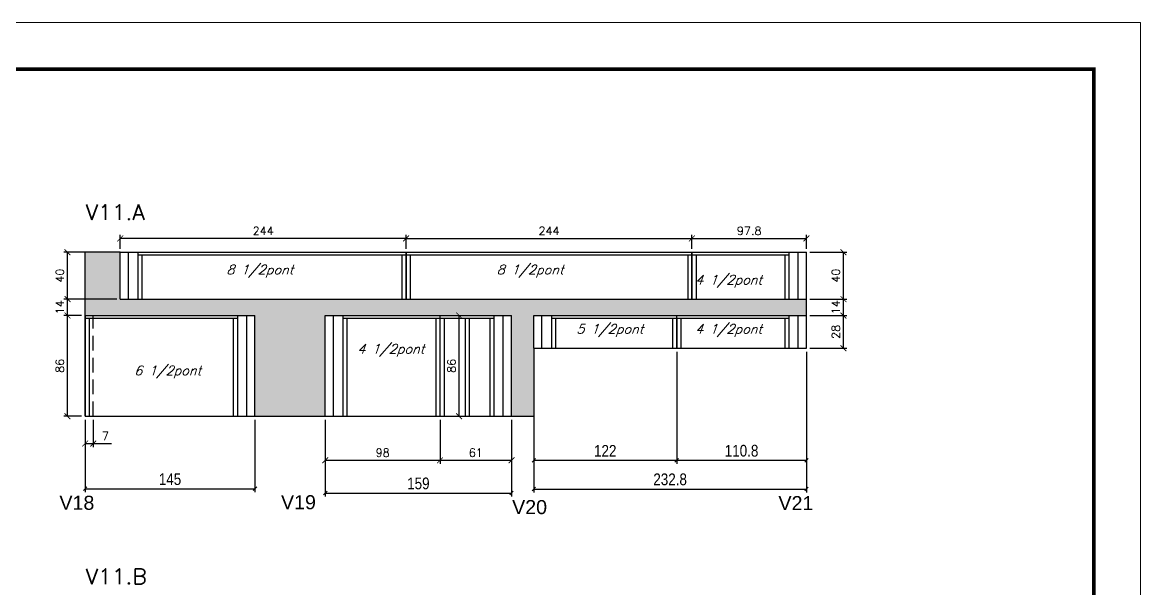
# Model space of a CAD drawing. Extents: x -10448 to -1189, y -11772 to 17235.
# Drawn here: x -6734 to -5780, y 11767 to 12250 of the extents above; entities that cross this region are included whole.
import ezdxf

# ---------------------------------------------------------------- set-up
doc = ezdxf.new("R2010")
doc.units = 0
doc.linetypes.add('DASHED', pattern=[0.75, 0.5, -0.25])
doc.linetypes.add('HIDDEN', pattern=[0.375, 0.25, -0.125])
for name, color, linetype in [('5', 5, 'Continuous'), ('COTA', 241, 'Continuous'), ('Painéis', 200, 'Continuous'), ('SARR_2.2x7', 40, 'Continuous'), ('SARR_3.5x7', 81, 'Continuous'), ('texto', 7, 'Continuous')]:
    doc.layers.add(name, color=color, linetype=linetype)
for name, color, linetype, lineweight in [('Folhas', 255, 'Continuous', 9), ('SARRAFO DE PRESSAO', 251, 'DASHED', 9), ('Texto Seção', 7, 'Continuous', 15)]:
    doc.layers.add(name, color=color, linetype=linetype, lineweight=lineweight)
doc.styles.add('COTA TECNICA', font='techl___.ttf', dxfattribs={"height": 10})
doc.styles.add('REGUA-120', font='ROMANS.shx', dxfattribs={"height": 15})
doc.styles.add('Romans', font='romans.shx')
doc.styles.get("Standard").update_dxf_attribs({"font": 'arial.ttf'})
doc.dimstyles.new('Cota Paínel', dxfattribs={"dimtxt": 7, "dimasz": 5, "dimexe": 3, "dimexo": 3, "dimgap": 3, "dimtad": 1, "dimdec": 1, "dimzin": 12, "dimdsep": 46, "dimtxsty": 'Romans', "dimblk": 'ARCHTICK', "dimcen": 0, "dimclrd": 4, "dimclre": 4, "dimclrt": 1, "dimadec": 1, "dimazin": 3, "dimtfac": 1, "dimtdec": 1, "dimtmove": 0, "dimatfit": 3, "dimldrblk": 'OBLIQUE', "dimfxl": 1, "dimtolj": 1, "dimtzin": 12, "dimarcsym": 0})
doc.dimstyles.new('PAINEL', dxfattribs={"dimtxt": 10, "dimasz": 3, "dimexe": 3, "dimexo": 3, "dimgap": 3, "dimtad": 1, "dimdec": 1, "dimzin": 12, "dimdsep": 46, "dimtxsty": 'COTA TECNICA', "dimblk1": 'OBLIQUE', "dimblk2": 'OBLIQUE', "dimsah": 1, "dimcen": 0.9, "dimclrd": 4, "dimclre": 4, "dimclrt": 240, "dimadec": 1, "dimazin": 3, "dimtfac": 1, "dimtdec": 1, "dimtmove": 0, "dimatfit": 3, "dimfxl": 1, "dimtolj": 1, "dimtzin": 12, "dimarcsym": 0})

# ---------------------------------------------------------------- blocks, each defined once
blk = doc.blocks.new('9999999999')
at = {"layer": 'Folhas'}
blk.add_lwpolyline([(98138.98, 34190.21), (99623.98, 34190.21), (99623.98, 35240.21), (98138.98, 35240.21)], close=True, dxfattribs=at)
at = {"layer": 'Folhas', "color": 30, "const_width": 3}
blk.add_lwpolyline([(98213.98, 34230.21), (99583.98, 34230.21), (99583.98, 35200.21), (98213.98, 35200.21)], close=True, dxfattribs=at)
blk = doc.blocks.new('_Oblique')
at = {"color": 0, "linetype": 'ByBlock', "lineweight": -2}
blk.add_line((-0.5, -0.5), (0.5, 0.5), dxfattribs=at)
blk = doc.blocks.new('*D425')
at = {"layer": 'COTA', "color": 4, "linetype": 'ByBlock', "lineweight": -2, "transparency": 16777216}
for p, q in [((-6680.84, 11910.71), (-6680.84, 11848.89)), ((-6535.84, 11910.71), (-6535.84, 11848.89)), ((-6680.84, 11851.89), (-6535.84, 11851.89))]:
    blk.add_line(p, q, dxfattribs=at)
at = {"layer": 'Defpoints', "color": 0, "linetype": 'ByBlock', "transparency": 16777216}
for p in [(-6680.84, 11913.71), (-6535.84, 11913.71), (-6535.84, 11851.89)]:
    blk.add_point(p, dxfattribs=at)
at = {"layer": 'COTA', "color": 4, "linetype": 'ByBlock', "lineweight": -2, "transparency": 16777216, "xscale": 3, "yscale": 3, "zscale": 3, "rotation": 180}
blk.add_blockref('_Oblique', (-6680.84, 11851.89), dxfattribs=at)
at = {"layer": 'COTA', "color": 4, "linetype": 'ByBlock', "lineweight": -2, "transparency": 16777216, "xscale": 3, "yscale": 3, "zscale": 3}
blk.add_blockref('_Oblique', (-6535.84, 11851.89), dxfattribs=at)
at = {"layer": 'COTA', "color": 240, "linetype": 'ByBlock', "transparency": 16777216, "insert": (-6608.34, 11860), "char_height": 10, "attachment_point": 5, "style": 'COTA TECNICA'}
blk.add_mtext('\\A1;145', dxfattribs=at)
blk = doc.blocks.new('_ArchTick')
at = {"color": 0, "linetype": 'ByBlock', "const_width": 0.15}
blk.add_lwpolyline([(-0.5, -0.5), (0.5, 0.5)], dxfattribs=at)
blk = doc.blocks.new('*D426')
at = {"layer": 'COTA', "color": 4, "lineweight": -2, "transparency": 16777216}
for p, q in [((-6680.84, 11910.71), (-6680.84, 11887.45)), ((-6673.84, 11910.71), (-6673.84, 11887.45)), ((-6680.84, 11890.45), (-6673.84, 11890.45)), ((-6673.84, 11890.45), (-6658.17, 11890.45))]:
    blk.add_line(p, q, dxfattribs=at)
at = {"layer": 'Defpoints', "color": 0, "transparency": 16777216}
for p in [(-6680.84, 11913.71), (-6673.84, 11913.71), (-6673.84, 11890.45)]:
    blk.add_point(p, dxfattribs=at)
at = {"layer": 'COTA', "color": 4, "lineweight": -2, "transparency": 16777216, "xscale": 5, "yscale": 5, "zscale": 5, "rotation": 180}
blk.add_blockref('_ArchTick', (-6680.84, 11890.45), dxfattribs=at)
at = {"layer": 'COTA', "color": 4, "lineweight": -2, "transparency": 16777216, "xscale": 5, "yscale": 5, "zscale": 5}
blk.add_blockref('_ArchTick', (-6673.84, 11890.45), dxfattribs=at)
at = {"layer": 'COTA', "color": 1, "transparency": 16777216, "insert": (-6663.51, 11896.95), "char_height": 7, "attachment_point": 5, "style": 'Romans'}
blk.add_mtext('\\A1;7', dxfattribs=at)
blk = doc.blocks.new('*D427')
at = {"layer": 'COTA', "color": 4, "linetype": 'ByBlock', "lineweight": -2, "transparency": 16777216}
for p, q in [((-6475.84, 11910.71), (-6475.84, 11845.21)), ((-6316.84, 11910.71), (-6316.84, 11845.21)), ((-6475.84, 11848.21), (-6316.84, 11848.21))]:
    blk.add_line(p, q, dxfattribs=at)
at = {"layer": 'Defpoints', "color": 0, "linetype": 'ByBlock', "transparency": 16777216}
for p in [(-6475.84, 11913.71), (-6316.84, 11913.71), (-6316.84, 11848.21)]:
    blk.add_point(p, dxfattribs=at)
at = {"layer": 'COTA', "color": 4, "linetype": 'ByBlock', "lineweight": -2, "transparency": 16777216, "xscale": 3, "yscale": 3, "zscale": 3, "rotation": 180}
blk.add_blockref('_Oblique', (-6475.84, 11848.21), dxfattribs=at)
at = {"layer": 'COTA', "color": 4, "linetype": 'ByBlock', "lineweight": -2, "transparency": 16777216, "xscale": 3, "yscale": 3, "zscale": 3}
blk.add_blockref('_Oblique', (-6316.84, 11848.21), dxfattribs=at)
at = {"layer": 'COTA', "color": 240, "linetype": 'ByBlock', "transparency": 16777216, "insert": (-6396.34, 11856.35), "char_height": 10, "attachment_point": 5, "style": 'COTA TECNICA'}
blk.add_mtext('\\A1;159', dxfattribs=at)
blk = doc.blocks.new('*D428')
at = {"layer": 'COTA', "color": 4, "lineweight": -2, "transparency": 16777216}
for p, q in [((-6650.84, 12056.71), (-6650.84, 12068.51)), ((-6406.84, 12056.71), (-6406.84, 12068.51)), ((-6406.84, 12065.51), (-6650.84, 12065.51))]:
    blk.add_line(p, q, dxfattribs=at)
at = {"layer": 'Defpoints', "color": 0, "transparency": 16777216}
for p in [(-6650.84, 12065.51), (-6650.84, 12053.71), (-6406.84, 12053.71)]:
    blk.add_point(p, dxfattribs=at)
at = {"layer": 'COTA', "color": 4, "lineweight": -2, "transparency": 16777216, "xscale": 5, "yscale": 5, "zscale": 5, "rotation": 180}
blk.add_blockref('_ArchTick', (-6650.84, 12065.51), dxfattribs=at)
at = {"layer": 'COTA', "color": 4, "lineweight": -2, "transparency": 16777216, "xscale": 5, "yscale": 5, "zscale": 5}
blk.add_blockref('_ArchTick', (-6406.84, 12065.51), dxfattribs=at)
at = {"layer": 'COTA', "color": 1, "transparency": 16777216, "insert": (-6528.84, 12072.01), "char_height": 7, "attachment_point": 5, "style": 'Romans'}
blk.add_mtext('\\A1;244', dxfattribs=at)
blk = doc.blocks.new('*D429')
at = {"layer": 'COTA', "color": 4, "linetype": 'ByBlock', "lineweight": -2, "transparency": 16777216}
for p, q in [((-6297.84, 11968.71), (-6297.84, 11873.12)), ((-6175.84, 11968.71), (-6175.84, 11873.12)), ((-6297.84, 11876.12), (-6175.84, 11876.12))]:
    blk.add_line(p, q, dxfattribs=at)
at = {"layer": 'Defpoints', "color": 0, "linetype": 'ByBlock', "transparency": 16777216}
for p in [(-6297.84, 11971.71), (-6175.84, 11971.71), (-6175.84, 11876.12)]:
    blk.add_point(p, dxfattribs=at)
at = {"layer": 'COTA', "color": 4, "linetype": 'ByBlock', "lineweight": -2, "transparency": 16777216, "xscale": 3, "yscale": 3, "zscale": 3, "rotation": 180}
blk.add_blockref('_Oblique', (-6297.84, 11876.12), dxfattribs=at)
at = {"layer": 'COTA', "color": 4, "linetype": 'ByBlock', "lineweight": -2, "transparency": 16777216, "xscale": 3, "yscale": 3, "zscale": 3}
blk.add_blockref('_Oblique', (-6175.84, 11876.12), dxfattribs=at)
at = {"layer": 'COTA', "color": 240, "linetype": 'ByBlock', "transparency": 16777216, "insert": (-6236.84, 11884.18), "char_height": 10, "attachment_point": 5, "style": 'COTA TECNICA'}
blk.add_mtext('\\A1;122', dxfattribs=at)
blk = doc.blocks.new('*D430')
at = {"layer": 'COTA', "color": 4, "linetype": 'ByBlock', "lineweight": -2, "transparency": 16777216}
for p, q in [((-6175.84, 11968.71), (-6175.84, 11873.12)), ((-6065.04, 11968.71), (-6065.04, 11873.12)), ((-6175.84, 11876.12), (-6065.04, 11876.12))]:
    blk.add_line(p, q, dxfattribs=at)
at = {"layer": 'Defpoints', "color": 0, "linetype": 'ByBlock', "transparency": 16777216}
for p in [(-6175.84, 11971.71), (-6065.04, 11971.71), (-6065.04, 11876.12)]:
    blk.add_point(p, dxfattribs=at)
at = {"layer": 'COTA', "color": 4, "linetype": 'ByBlock', "lineweight": -2, "transparency": 16777216, "xscale": 3, "yscale": 3, "zscale": 3, "rotation": 180}
blk.add_blockref('_Oblique', (-6175.84, 11876.12), dxfattribs=at)
at = {"layer": 'COTA', "color": 4, "linetype": 'ByBlock', "lineweight": -2, "transparency": 16777216, "xscale": 3, "yscale": 3, "zscale": 3}
blk.add_blockref('_Oblique', (-6065.04, 11876.12), dxfattribs=at)
at = {"layer": 'COTA', "color": 240, "linetype": 'ByBlock', "transparency": 16777216, "insert": (-6120.44, 11884.25), "char_height": 10, "attachment_point": 5, "style": 'COTA TECNICA'}
blk.add_mtext('\\A1;110.8', dxfattribs=at)
blk = doc.blocks.new('*D433')
at = {"layer": 'COTA', "color": 4, "linetype": 'ByBlock', "lineweight": -2, "transparency": 16777216}
for p, q in [((-6297.84, 11968.71), (-6297.84, 11848.58)), ((-6065.04, 11968.71), (-6065.04, 11848.58)), ((-6297.84, 11851.58), (-6065.04, 11851.58))]:
    blk.add_line(p, q, dxfattribs=at)
at = {"layer": 'Defpoints', "color": 0, "linetype": 'ByBlock', "transparency": 16777216}
for p in [(-6297.84, 11971.71), (-6065.04, 11971.71), (-6065.04, 11851.58)]:
    blk.add_point(p, dxfattribs=at)
at = {"layer": 'COTA', "color": 4, "linetype": 'ByBlock', "lineweight": -2, "transparency": 16777216, "xscale": 3, "yscale": 3, "zscale": 3, "rotation": 180}
blk.add_blockref('_Oblique', (-6297.84, 11851.58), dxfattribs=at)
at = {"layer": 'COTA', "color": 4, "linetype": 'ByBlock', "lineweight": -2, "transparency": 16777216, "xscale": 3, "yscale": 3, "zscale": 3}
blk.add_blockref('_Oblique', (-6065.04, 11851.58), dxfattribs=at)
at = {"layer": 'COTA', "color": 240, "linetype": 'ByBlock', "transparency": 16777216, "insert": (-6181.44, 11859.82), "char_height": 10, "attachment_point": 5, "style": 'COTA TECNICA'}
blk.add_mtext('\\A1;232.8', dxfattribs=at)
blk = doc.blocks.new('*D431')
at = {"layer": 'COTA', "color": 4, "lineweight": -2, "transparency": 16777216}
for p, q in [((-6062.04, 11999.71), (-6030.46, 11999.71)), ((-6033.46, 11971.71), (-6033.46, 11999.71)), ((-6062.04, 11971.71), (-6030.46, 11971.71))]:
    blk.add_line(p, q, dxfattribs=at)
at = {"layer": 'Defpoints', "color": 0, "transparency": 16777216}
for p in [(-6065.04, 11999.71), (-6033.46, 11999.71), (-6065.04, 11971.71)]:
    blk.add_point(p, dxfattribs=at)
at = {"layer": 'COTA', "color": 4, "lineweight": -2, "transparency": 16777216, "xscale": 5, "yscale": 5, "zscale": 5}
for p, rotation in [((-6033.46, 11999.71), 90), ((-6033.46, 11971.71), 270)]:
    blk.add_blockref('_ArchTick', p, dxfattribs=dict(at, rotation=rotation))
at = {"layer": 'COTA', "color": 1, "transparency": 16777216, "insert": (-6039.96, 11985.71), "char_height": 7, "attachment_point": 5, "rotation": 90, "style": 'Romans'}
blk.add_mtext('\\A1;28', dxfattribs=at)
blk = doc.blocks.new('*D432')
at = {"layer": 'COTA', "color": 4, "lineweight": -2, "transparency": 16777216}
for p, q in [((-6062.04, 12013.71), (-6030.46, 12013.71)), ((-6033.46, 11999.71), (-6033.46, 12013.71)), ((-6062.04, 11999.71), (-6030.46, 11999.71))]:
    blk.add_line(p, q, dxfattribs=at)
at = {"layer": 'Defpoints', "color": 0, "transparency": 16777216}
for p in [(-6065.04, 12013.71), (-6033.46, 12013.71), (-6065.04, 11999.71)]:
    blk.add_point(p, dxfattribs=at)
at = {"layer": 'COTA', "color": 4, "lineweight": -2, "transparency": 16777216, "xscale": 5, "yscale": 5, "zscale": 5}
for p, rotation in [((-6033.46, 12013.71), 90), ((-6033.46, 11999.71), 270)]:
    blk.add_blockref('_ArchTick', p, dxfattribs=dict(at, rotation=rotation))
at = {"layer": 'COTA', "color": 1, "transparency": 16777216, "insert": (-6039.96, 12006.71), "char_height": 7, "attachment_point": 5, "rotation": 90, "style": 'Romans'}
blk.add_mtext('\\A1;14', dxfattribs=at)
blk = doc.blocks.new('*D434')
at = {"layer": 'COTA', "color": 4, "lineweight": -2, "transparency": 16777216}
for p, q in [((-6406.84, 12056.71), (-6406.84, 12068.51)), ((-6162.84, 12056.71), (-6162.84, 12068.51)), ((-6406.84, 12065.51), (-6162.84, 12065.51))]:
    blk.add_line(p, q, dxfattribs=at)
at = {"layer": 'Defpoints', "color": 0, "transparency": 16777216}
for p in [(-6162.84, 12065.51), (-6406.84, 12053.71), (-6162.84, 12053.71)]:
    blk.add_point(p, dxfattribs=at)
at = {"layer": 'COTA', "color": 4, "lineweight": -2, "transparency": 16777216, "xscale": 5, "yscale": 5, "zscale": 5, "rotation": 180}
blk.add_blockref('_ArchTick', (-6406.84, 12065.51), dxfattribs=at)
at = {"layer": 'COTA', "color": 4, "lineweight": -2, "transparency": 16777216, "xscale": 5, "yscale": 5, "zscale": 5}
blk.add_blockref('_ArchTick', (-6162.84, 12065.51), dxfattribs=at)
at = {"layer": 'COTA', "color": 1, "transparency": 16777216, "insert": (-6284.84, 12072.01), "char_height": 7, "attachment_point": 5, "style": 'Romans'}
blk.add_mtext('\\A1;244', dxfattribs=at)
blk = doc.blocks.new('*D435')
at = {"layer": 'COTA', "color": 4, "lineweight": -2, "transparency": 16777216}
for p, q in [((-6062.04, 12053.71), (-6030.46, 12053.71)), ((-6033.46, 12013.71), (-6033.46, 12053.71)), ((-6062.04, 12013.71), (-6030.46, 12013.71))]:
    blk.add_line(p, q, dxfattribs=at)
at = {"layer": 'Defpoints', "color": 0, "transparency": 16777216}
for p in [(-6065.04, 12053.71), (-6033.46, 12053.71), (-6065.04, 12013.71)]:
    blk.add_point(p, dxfattribs=at)
at = {"layer": 'COTA', "color": 4, "lineweight": -2, "transparency": 16777216, "xscale": 5, "yscale": 5, "zscale": 5}
for p, rotation in [((-6033.46, 12053.71), 90), ((-6033.46, 12013.71), 270)]:
    blk.add_blockref('_ArchTick', p, dxfattribs=dict(at, rotation=rotation))
at = {"layer": 'COTA', "color": 1, "transparency": 16777216, "insert": (-6039.96, 12033.71), "char_height": 7, "attachment_point": 5, "rotation": 90, "style": 'Romans'}
blk.add_mtext('\\A1;40', dxfattribs=at)
blk = doc.blocks.new('*D436')
at = {"layer": 'COTA', "color": 4, "lineweight": -2, "transparency": 16777216}
for p, q in [((-6162.84, 12056.71), (-6162.84, 12068.51)), ((-6065.04, 12056.71), (-6065.04, 12068.51)), ((-6162.84, 12065.51), (-6065.04, 12065.51))]:
    blk.add_line(p, q, dxfattribs=at)
at = {"layer": 'Defpoints', "color": 0, "transparency": 16777216}
for p in [(-6065.04, 12065.51), (-6162.84, 12053.71), (-6065.04, 12053.71)]:
    blk.add_point(p, dxfattribs=at)
at = {"layer": 'COTA', "color": 4, "lineweight": -2, "transparency": 16777216, "xscale": 5, "yscale": 5, "zscale": 5, "rotation": 180}
blk.add_blockref('_ArchTick', (-6162.84, 12065.51), dxfattribs=at)
at = {"layer": 'COTA', "color": 4, "lineweight": -2, "transparency": 16777216, "xscale": 5, "yscale": 5, "zscale": 5}
blk.add_blockref('_ArchTick', (-6065.04, 12065.51), dxfattribs=at)
at = {"layer": 'COTA', "color": 1, "transparency": 16777216, "insert": (-6113.94, 12072.01), "char_height": 7, "attachment_point": 5, "style": 'Romans'}
blk.add_mtext('\\A1;97.8', dxfattribs=at)
blk = doc.blocks.new('*D451')
at = {"layer": 'COTA', "color": 4, "lineweight": -2, "transparency": 16777216}
for p, q in [((-6475.84, 11910.71), (-6475.84, 11873.12)), ((-6377.84, 11910.71), (-6377.84, 11873.12)), ((-6475.84, 11876.12), (-6377.84, 11876.12))]:
    blk.add_line(p, q, dxfattribs=at)
at = {"layer": 'Defpoints', "color": 0, "transparency": 16777216}
for p in [(-6475.84, 11913.71), (-6377.84, 11913.71), (-6377.84, 11876.12)]:
    blk.add_point(p, dxfattribs=at)
at = {"layer": 'COTA', "color": 4, "lineweight": -2, "transparency": 16777216, "xscale": 5, "yscale": 5, "zscale": 5, "rotation": 180}
blk.add_blockref('_ArchTick', (-6475.84, 11876.12), dxfattribs=at)
at = {"layer": 'COTA', "color": 4, "lineweight": -2, "transparency": 16777216, "xscale": 5, "yscale": 5, "zscale": 5}
blk.add_blockref('_ArchTick', (-6377.84, 11876.12), dxfattribs=at)
at = {"layer": 'COTA', "color": 1, "transparency": 16777216, "insert": (-6426.84, 11882.62), "char_height": 7, "attachment_point": 5, "style": 'Romans'}
blk.add_mtext('\\A1;98', dxfattribs=at)
blk = doc.blocks.new('*D452')
at = {"layer": 'COTA', "color": 4, "lineweight": -2, "transparency": 16777216}
for p, q in [((-6377.84, 11910.71), (-6377.84, 11873.12)), ((-6316.84, 11910.71), (-6316.84, 11873.12)), ((-6377.84, 11876.12), (-6316.84, 11876.12))]:
    blk.add_line(p, q, dxfattribs=at)
at = {"layer": 'Defpoints', "color": 0, "transparency": 16777216}
for p in [(-6377.84, 11913.71), (-6316.84, 11913.71), (-6316.84, 11876.12)]:
    blk.add_point(p, dxfattribs=at)
at = {"layer": 'COTA', "color": 4, "lineweight": -2, "transparency": 16777216, "xscale": 5, "yscale": 5, "zscale": 5, "rotation": 180}
blk.add_blockref('_ArchTick', (-6377.84, 11876.12), dxfattribs=at)
at = {"layer": 'COTA', "color": 4, "lineweight": -2, "transparency": 16777216, "xscale": 5, "yscale": 5, "zscale": 5}
blk.add_blockref('_ArchTick', (-6316.84, 11876.12), dxfattribs=at)
at = {"layer": 'COTA', "color": 1, "transparency": 16777216, "insert": (-6347.34, 11882.62), "char_height": 7, "attachment_point": 5, "style": 'Romans'}
blk.add_mtext('\\A1;61', dxfattribs=at)
blk = doc.blocks.new('*D453')
at = {"layer": 'COTA', "color": 4, "lineweight": -2, "transparency": 16777216}
for p, q in [((-6683.84, 11999.71), (-6698.87, 11999.71)), ((-6695.87, 11913.71), (-6695.87, 11999.71)), ((-6683.84, 11913.71), (-6698.87, 11913.71))]:
    blk.add_line(p, q, dxfattribs=at)
at = {"layer": 'Defpoints', "color": 0, "transparency": 16777216}
for p in [(-6695.87, 11999.71), (-6680.84, 11999.71), (-6680.84, 11913.71)]:
    blk.add_point(p, dxfattribs=at)
at = {"layer": 'COTA', "color": 4, "lineweight": -2, "transparency": 16777216, "xscale": 5, "yscale": 5, "zscale": 5}
for p, rotation in [((-6695.87, 11999.71), 90), ((-6695.87, 11913.71), 270)]:
    blk.add_blockref('_ArchTick', p, dxfattribs=dict(at, rotation=rotation))
at = {"layer": 'COTA', "color": 1, "transparency": 16777216, "insert": (-6702.37, 11956.71), "char_height": 7, "attachment_point": 5, "rotation": 90, "style": 'Romans'}
blk.add_mtext('\\A1;86', dxfattribs=at)
blk = doc.blocks.new('*D454')
at = {"layer": 'COTA', "color": 4, "lineweight": -2, "transparency": 16777216}
for p, q in [((-6653.84, 12013.71), (-6698.87, 12013.71)), ((-6695.87, 11999.71), (-6695.87, 12013.71)), ((-6683.84, 11999.71), (-6698.87, 11999.71))]:
    blk.add_line(p, q, dxfattribs=at)
at = {"layer": 'Defpoints', "color": 0, "transparency": 16777216}
for p in [(-6695.87, 12013.71), (-6650.84, 12013.71), (-6680.84, 11999.71)]:
    blk.add_point(p, dxfattribs=at)
at = {"layer": 'COTA', "color": 4, "lineweight": -2, "transparency": 16777216, "xscale": 5, "yscale": 5, "zscale": 5}
for p, rotation in [((-6695.87, 12013.71), 90), ((-6695.87, 11999.71), 270)]:
    blk.add_blockref('_ArchTick', p, dxfattribs=dict(at, rotation=rotation))
at = {"layer": 'COTA', "color": 1, "transparency": 16777216, "insert": (-6702.37, 12006.71), "char_height": 7, "attachment_point": 5, "rotation": 90, "style": 'Romans'}
blk.add_mtext('\\A1;14', dxfattribs=at)
blk = doc.blocks.new('*D455')
at = {"layer": 'COTA', "color": 4, "lineweight": -2, "transparency": 16777216}
for p, q in [((-6653.84, 12053.71), (-6698.87, 12053.71)), ((-6695.87, 12013.71), (-6695.87, 12053.71)), ((-6653.84, 12013.71), (-6698.87, 12013.71))]:
    blk.add_line(p, q, dxfattribs=at)
at = {"layer": 'Defpoints', "color": 0, "transparency": 16777216}
for p in [(-6695.87, 12053.71), (-6650.84, 12053.71), (-6650.84, 12013.71)]:
    blk.add_point(p, dxfattribs=at)
at = {"layer": 'COTA', "color": 4, "lineweight": -2, "transparency": 16777216, "xscale": 5, "yscale": 5, "zscale": 5}
for p, rotation in [((-6695.87, 12053.71), 90), ((-6695.87, 12013.71), 270)]:
    blk.add_blockref('_ArchTick', p, dxfattribs=dict(at, rotation=rotation))
at = {"layer": 'COTA', "color": 1, "transparency": 16777216, "insert": (-6702.37, 12033.71), "char_height": 7, "attachment_point": 5, "rotation": 90, "style": 'Romans'}
blk.add_mtext('\\A1;40', dxfattribs=at)
blk = doc.blocks.new('*D456')
at = {"layer": 'COTA', "color": 4, "lineweight": -2, "transparency": 16777216}
for p, q in [((-6374.84, 11999.71), (-6358.51, 11999.71)), ((-6361.51, 11913.71), (-6361.51, 11999.71)), ((-6374.84, 11913.71), (-6358.51, 11913.71))]:
    blk.add_line(p, q, dxfattribs=at)
at = {"layer": 'Defpoints', "color": 0, "transparency": 16777216}
for p in [(-6377.84, 11999.71), (-6361.51, 11999.71), (-6377.84, 11913.71)]:
    blk.add_point(p, dxfattribs=at)
at = {"layer": 'COTA', "color": 4, "lineweight": -2, "transparency": 16777216, "xscale": 5, "yscale": 5, "zscale": 5}
for p, rotation in [((-6361.51, 11999.71), 90), ((-6361.51, 11913.71), 270)]:
    blk.add_blockref('_ArchTick', p, dxfattribs=dict(at, rotation=rotation))
at = {"layer": 'COTA', "color": 1, "transparency": 16777216, "insert": (-6368.01, 11956.71), "char_height": 7, "attachment_point": 5, "rotation": 90, "style": 'Romans'}
blk.add_mtext('\\A1;86', dxfattribs=at)

msp = doc.modelspace()

# ---------------------------------------------------------------- hatches: boundary and pattern name
at = {"layer": 'COTA', "linetype": 'ByBlock'}
h = msp.add_hatch(dxfattribs=at)
h.set_pattern_fill('AR-CONC', color=256, scale=0.03)
h.paths.add_polyline_path([(-6475.84, 11999.71), (-6316.84, 11999.71), (-6316.84, 11913.71), (-6297.84, 11913.71), (-6297.84, 11971.71), (-6297.84, 11999.71), (-6065.04, 11999.71), (-6065.04, 12013.71), (-6406.84, 12013.71), (-6650.84, 12013.71), (-6650.84, 12053.71), (-6680.84, 12053.71), (-6680.84, 11999.71), (-6535.84, 11999.71), (-6535.84, 11913.71), (-6475.84, 11913.71)])

# ---------------------------------------------------------------- linework, layer by layer
for p, q in [((-6680.84, 11999.71), (-6680.84, 12053.71)), ((-6650.84, 12053.71), (-6680.84, 12053.71)), ((-6065.04, 11999.71), (-6065.04, 12013.71)), ((-6297.84, 11971.71), (-6297.84, 11913.71)), ((-6535.84, 11913.71), (-6475.84, 11913.71)), ((-6316.84, 11913.71), (-6297.84, 11913.71))]:
    msp.add_line(p, q, dxfattribs=at)
at = {"layer": 'Painéis', "linetype": 'ByBlock'}
for p, q in [((-6650.84, 12053.71), (-6406.84, 12053.71)), ((-6650.84, 12013.71), (-6650.84, 12053.71)), ((-6406.84, 12013.71), (-6406.84, 12053.71)), ((-6406.84, 12013.71), (-6406.84, 12053.71)), ((-6406.84, 12053.71), (-6065.04, 12053.71)), ((-6162.84, 12013.71), (-6162.84, 12053.71)), ((-6162.84, 12013.71), (-6162.84, 12053.71)), ((-6065.04, 12013.71), (-6065.04, 12053.71)), ((-6650.84, 12013.71), (-6406.84, 12013.71)), ((-6406.84, 12013.71), (-6065.04, 12013.71)), ((-6680.84, 11999.71), (-6535.84, 11999.71)), ((-6680.84, 11913.71), (-6680.84, 11999.71)), ((-6535.84, 11913.71), (-6535.84, 11999.71)), ((-6475.84, 11999.71), (-6316.84, 11999.71)), ((-6475.84, 11913.71), (-6475.84, 11999.71)), ((-6377.84, 11913.71), (-6377.84, 11999.71)), ((-6316.84, 11913.71), (-6316.84, 11999.71)), ((-6297.84, 11999.71), (-6065.04, 11999.71)), ((-6297.84, 11971.71), (-6297.84, 11999.71)), ((-6175.84, 11971.71), (-6175.84, 11999.71)), ((-6065.04, 11971.71), (-6065.04, 11999.71)), ((-6297.84, 11971.71), (-6065.04, 11971.71)), ((-6680.84, 11913.71), (-6535.84, 11913.71)), ((-6475.84, 11913.71), (-6316.84, 11913.71))]:
    msp.add_line(p, q, dxfattribs=at)
at = {"layer": 'SARR_2.2x7', "linetype": 'Continuous'}
for p, q in [((-6643.84, 12013.71), (-6643.84, 12053.71)), ((-6635.84, 12051.51), (-6406.84, 12051.51)), ((-6406.84, 12051.51), (-6162.84, 12051.51)), ((-6162.84, 12051.51), (-6080.04, 12051.51)), ((-6072.04, 12013.71), (-6072.04, 12053.71)), ((-6542.84, 11913.71), (-6542.84, 11999.71)), ((-6468.84, 11913.71), (-6468.84, 11999.71)), ((-6323.84, 11913.71), (-6323.84, 11999.71)), ((-6290.84, 11971.71), (-6290.84, 11999.71)), ((-6072.04, 11971.71), (-6072.04, 11999.71)), ((-6680.84, 11997.51), (-6550.84, 11997.51)), ((-6460.84, 11997.51), (-6377.84, 11997.51)), ((-6377.84, 11997.51), (-6331.84, 11997.51)), ((-6282.84, 11997.51), (-6175.84, 11997.51)), ((-6175.84, 11997.51), (-6080.04, 11997.51))]:
    msp.add_line(p, q, dxfattribs=at)
at = {"layer": 'SARR_2.2x7', "linetype": 'HIDDEN', "ltscale": 50}
msp.add_line((-6673.84, 11913.71), (-6673.84, 11999.71), dxfattribs=at)
at = {"layer": 'SARR_3.5x7'}
for p, q in [((-6635.84, 12053.71), (-6635.84, 12013.71)), ((-6632.34, 12051.51), (-6632.34, 12013.71)), ((-6410.34, 12051.51), (-6410.34, 12013.71)), ((-6406.84, 12053.71), (-6406.84, 12013.71)), ((-6406.84, 12053.71), (-6406.84, 12013.71)), ((-6403.34, 12051.51), (-6403.34, 12013.71)), ((-6166.34, 12051.51), (-6166.34, 12013.71)), ((-6162.84, 12053.71), (-6162.84, 12013.71)), ((-6159.34, 12051.51), (-6159.34, 12013.71)), ((-6083.54, 12051.51), (-6083.54, 12013.71)), ((-6080.04, 12053.71), (-6080.04, 12013.71)), ((-6635.84, 12013.71), (-6632.34, 12013.71)), ((-6410.34, 12013.71), (-6406.84, 12013.71)), ((-6406.84, 12013.71), (-6403.34, 12013.71)), ((-6166.34, 12013.71), (-6162.84, 12013.71)), ((-6162.84, 12013.71), (-6159.34, 12013.71)), ((-6083.54, 12013.71), (-6080.04, 12013.71)), ((-6680.84, 11999.71), (-6680.84, 11913.71)), ((-6550.84, 11999.71), (-6550.84, 11913.71)), ((-6460.84, 11999.71), (-6460.84, 11913.71)), ((-6331.84, 11999.71), (-6331.84, 11913.71)), ((-6282.84, 11999.71), (-6282.84, 11971.71)), ((-6080.04, 11999.71), (-6080.04, 11971.71)), ((-6677.34, 11997.51), (-6677.34, 11913.71)), ((-6554.34, 11997.51), (-6554.34, 11913.71)), ((-6457.34, 11997.51), (-6457.34, 11913.71)), ((-6381.34, 11997.51), (-6381.34, 11913.71)), ((-6374.34, 11997.51), (-6374.34, 11913.71)), ((-6356.42, 11997.51), (-6356.42, 11913.71)), ((-6352.92, 11997.51), (-6352.92, 11913.71)), ((-6335.34, 11997.51), (-6335.34, 11913.71)), ((-6279.34, 11997.51), (-6279.34, 11971.71)), ((-6179.34, 11997.51), (-6179.34, 11971.71)), ((-6175.84, 11997.51), (-6175.84, 11971.71)), ((-6172.34, 11997.51), (-6172.34, 11971.71)), ((-6083.54, 11997.51), (-6083.54, 11971.71)), ((-6282.84, 11971.71), (-6279.34, 11971.71)), ((-6179.34, 11971.71), (-6175.84, 11971.71)), ((-6175.84, 11971.71), (-6172.34, 11971.71)), ((-6083.54, 11971.71), (-6080.04, 11971.71)), ((-6680.84, 11913.71), (-6677.34, 11913.71)), ((-6554.34, 11913.71), (-6550.84, 11913.71)), ((-6460.84, 11913.71), (-6457.34, 11913.71)), ((-6335.34, 11913.71), (-6331.84, 11913.71))]:
    msp.add_line(p, q, dxfattribs=at)

# ---------------------------------------------------------------- block references
at = {"layer": 'SARRAFO DE PRESSAO', "color": 6, "linetype": 'ByBlock'}
msp.add_blockref('9999999999', (-105403.76, -22990.28), dxfattribs=at)

# ---------------------------------------------------------------- texts
at = {"layer": '5', "linetype": 'Continuous'}
for s, rotation, p in [('V18', 0.00004, (-6702.76, 11833.88)), ('V19', 359.99996, (-6513.62, 11834.35)), ('V20', 0.00004, (-6316.32, 11830.2)), ('V21', 0.00004, (-6088.96, 11833.57))]:
    msp.add_text(s, height=12, rotation=rotation, dxfattribs=at).set_placement(p)
at = {"layer": 'texto', "color": 2, "char_height": 8, "attachment_point": 5, "style": 'Romans'}
for s, insert in [('{\\Q19;\\C256;8 1/2pont}', (-6531.61, 12037.55)), ('{\\Q19;\\C256;8 1/2pont}', (-6300.95, 12037.55)), ('{\\Q19;\\C256;4 1/2pont}', (-6131.51, 12028.93)), ('{\\Q19;\\C256;5 1/2pont}', (-6232.84, 11986.93)), ('{\\Q19;\\C256;4 1/2pont}', (-6131.51, 11986.93)), ('{\\Q19;\\C256;4 1/2pont}', (-6419.8, 11969.93)), ('{\\Q19;\\C256;6 1/2pont}', (-6610.35, 11951.44))]:
    msp.add_mtext(s, dxfattribs=dict(at, insert=insert))
at = {"layer": 'Texto Seção', "style": 'REGUA-120', "width": 1.05}
for s, p in [('V11.A', (-6680.28, 12081.36)), ('V11.B', (-6680.28, 11770.54))]:
    msp.add_text(s, height=13, dxfattribs=at).set_placement(p)

# ---------------------------------------------------------------- dimensions: what is measured, and where the dimension line sits
at = {"layer": 'COTA'}
for base, p1, p2, picture, middle in [((-6650.84, 12065.51), (-6406.84, 12053.71), (-6650.84, 12053.71), '*D428', (-6528.84, 12072.01)), ((-6162.84, 12065.51), (-6406.84, 12053.71), (-6162.84, 12053.71), '*D434', (-6284.84, 12072.01)), ((-6065.04, 12065.51), (-6162.84, 12053.71), (-6065.04, 12053.71), '*D436', (-6113.94, 12072.01)), ((-6673.84, 11890.45), (-6680.84, 11913.71), (-6673.84, 11913.71), '*D426', (-6663.51, 11896.95))]:
    dim = msp.add_linear_dim(base=base, p1=p1, p2=p2, dimstyle='Cota Paínel', dxfattribs=at)
    dim.commit()
    dim.dimension.update_dxf_attribs({"geometry": picture, "text_midpoint": middle})
dim = msp.add_linear_dim(base=(-6695.87, 12053.71), p1=(-6650.84, 12013.71), p2=(-6650.84, 12053.71), angle=90, dimstyle='Cota Paínel', override={"dimtmove": 1}, dxfattribs=at)
dim.commit()
dim.dimension.update_dxf_attribs({"geometry": '*D455', "text_midpoint": (-6702.37, 12033.71)})
for base, p1, p2, picture, middle in [((-6033.46, 12053.71), (-6065.04, 12013.71), (-6065.04, 12053.71), '*D435', (-6039.96, 12033.71)), ((-6695.87, 11999.71), (-6680.84, 11913.71), (-6680.84, 11999.71), '*D453', (-6702.37, 11956.71)), ((-6361.51, 11999.71), (-6377.84, 11913.71), (-6377.84, 11999.71), '*D456', (-6368.01, 11956.71)), ((-6033.46, 11999.71), (-6065.04, 11971.71), (-6065.04, 11999.71), '*D431', (-6039.96, 11985.71))]:
    dim = msp.add_linear_dim(base=base, p1=p1, p2=p2, angle=90, dimstyle='Cota Paínel', dxfattribs=at)
    dim.commit()
    dim.dimension.update_dxf_attribs({"geometry": picture, "text_midpoint": middle})
dim = msp.add_linear_dim(base=(-6695.87, 12013.71), p1=(-6680.84, 11999.71), p2=(-6650.84, 12013.71), angle=90, dimstyle='Cota Paínel', override={"dimtmove": 1}, dxfattribs=at)
dim.commit()
dim.dimension.update_dxf_attribs({"geometry": '*D454', "text_midpoint": (-6695.87, 12006.71), "dimtype": 160})
dim = msp.add_linear_dim(base=(-6033.46, 12013.71), p1=(-6065.04, 11999.71), p2=(-6065.04, 12013.71), angle=90, dimstyle='Cota Paínel', dxfattribs=at)
dim.commit()
dim.dimension.update_dxf_attribs({"geometry": '*D432', "text_midpoint": (-6033.46, 12006.71), "dimtype": 160})
at = {"layer": 'COTA', "linetype": 'ByBlock'}
for base, p1, p2, picture, middle in [((-6175.84, 11876.12), (-6297.84, 11971.71), (-6175.84, 11971.71), '*D429', (-6236.84, 11884.18)), ((-6065.04, 11851.58), (-6297.84, 11971.71), (-6065.04, 11971.71), '*D433', (-6181.44, 11859.82)), ((-6535.84, 11851.89), (-6680.84, 11913.71), (-6535.84, 11913.71), '*D425', (-6608.34, 11860)), ((-6316.84, 11848.21), (-6475.84, 11913.71), (-6316.84, 11913.71), '*D427', (-6396.34, 11856.35))]:
    dim = msp.add_linear_dim(base=base, p1=p1, p2=p2, dimstyle='PAINEL', dxfattribs=at)
    dim.commit()
    dim.dimension.update_dxf_attribs({"geometry": picture, "text_midpoint": middle})
dim = msp.add_linear_dim(base=(-6065.04, 11876.12), p1=(-6175.84, 11971.71), p2=(-6065.04, 11971.71), dimstyle='PAINEL', override={"dimtmove": 1}, dxfattribs=at)
dim.commit()
dim.dimension.update_dxf_attribs({"geometry": '*D430', "text_midpoint": (-6120.44, 11884.25)})
at = {"layer": 'COTA'}
for base, p1, p2, picture, middle in [((-6377.84, 11876.12), (-6475.84, 11913.71), (-6377.84, 11913.71), '*D451', (-6426.84, 11882.62)), ((-6316.84, 11876.12), (-6377.84, 11913.71), (-6316.84, 11913.71), '*D452', (-6347.34, 11882.62))]:
    dim = msp.add_linear_dim(base=base, p1=p1, p2=p2, dimstyle='Cota Paínel', override={"dimtmove": 1}, dxfattribs=at)
    dim.commit()
    dim.dimension.update_dxf_attribs({"geometry": picture, "text_midpoint": middle})

doc.saveas('drawing.dxf')
